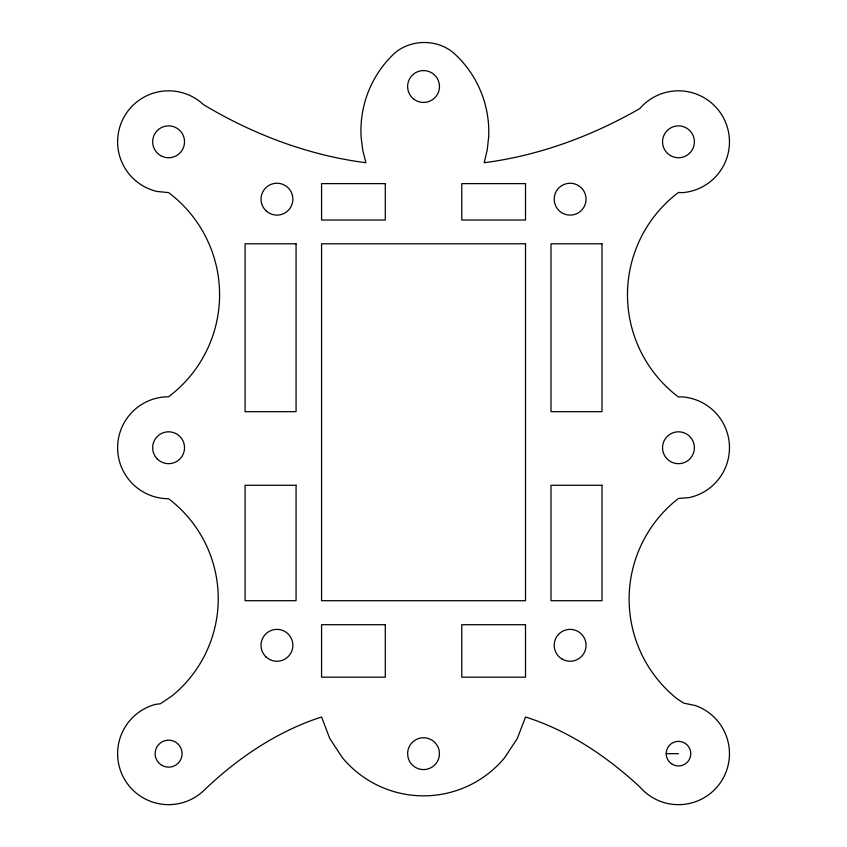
<?xml version="1.0" encoding="UTF-8"?>
<svg xmlns="http://www.w3.org/2000/svg" width="847" height="847" viewBox="0 0 847 847"><rect width="100%" height="100%" fill="white"/><g stroke="black" fill="none" stroke-linecap="round" stroke-linejoin="round"><path stroke-width="1.27" d="M666.176 753.661L678.468 753.661M488.645 137.172L487.205 150.088L484.188 162.73C539.073 155.604 591.947 136.081 639.824 108.554A50.989 50.989 0 0 1 723.994 118.845A50.989 50.989 0 0 1 682.28 192.661L678.468 192.449A128.109 128.109 0 0 0 678.468 397.031L681.189 396.82A50.989 50.989 0 0 1 689.024 497.623L678.468 498.438A127.463 127.463 0 0 0 676.806 698.563L683.656 703.116L695.239 705.509A50.989 50.989 0 0 1 720.649 782.321A50.989 50.989 0 0 1 639.877 786.979C606.939 756.456 568.581 730.612 525.511 716.996L517.295 738.552L504.579 757.811A105.367 105.367 0 0 1 342.495 757.811L329.779 738.552L321.564 716.996C277.393 731.257 238.049 757.832 204.656 789.711A50.989 50.989 0 0 1 124.445 779.155A50.989 50.989 0 0 1 155.403 704.408L160.358 703.762L172.079 695.853A125.409 125.409 0 0 0 168.595 498.724A50.989 50.989 0 0 1 117.617 447.735A50.989 50.989 0 0 1 168.595 396.756A127.653 127.653 0 0 0 168.595 192.618L156.96 191.454A50.989 50.989 0 0 1 123.662 117.722A50.989 50.989 0 0 1 203.502 104.647C253.105 134.398 308.403 155.329 365.904 162.73L362.77 150.268L361.161 137.51A106.002 106.002 0 0 1 391.949 55.743C408.656 38.316 438.99 38.051 456.014 55.171A106.044 106.044 0 0 1 488.645 137.172M385.3 183.619L321.564 183.619L321.564 220.04L385.3 220.04L385.3 183.619M525.511 183.619L461.774 183.619L461.774 220.04L525.511 220.04L525.511 183.619M296.069 243.788L245.079 243.788L245.079 411.684L296.069 411.684L296.069 243.788M525.511 243.788L321.564 243.788L321.564 600.703L525.511 600.703L525.511 243.788M601.995 243.788L551.005 243.788L551.005 411.684L601.995 411.684L601.995 243.788M296.069 485.278L245.079 485.278L245.079 600.703L296.069 600.703L296.069 485.278M601.995 485.278L551.005 485.278L551.005 600.703L601.995 600.703L601.995 485.278M385.3 624.715L321.564 624.715L321.564 677.187L385.3 677.187L385.3 624.715M525.511 624.715L461.774 624.715L461.774 677.187L525.511 677.187L525.511 624.715M439.455 754.391L439.095 750.241A15.934 15.934 0 0 0 407.619 752.941L407.979 757.08A15.934 15.934 0 0 0 439.455 754.391M160.634 155.615A15.934 15.934 0 0 0 184.53 141.82A15.934 15.934 0 0 0 160.634 128.013A15.934 15.934 0 0 0 160.634 155.615M157.351 459.021A15.934 15.934 0 0 0 184 451.832A15.934 15.934 0 0 0 164.445 432.351A15.934 15.934 0 0 0 157.351 459.021M161.862 765.339A13.478 13.478 0 0 0 182.084 753.661A13.478 13.478 0 0 0 161.862 741.993A13.478 13.478 0 0 0 161.862 765.339M670.506 155.615A15.934 15.934 0 0 0 694.402 141.82A15.934 15.934 0 0 0 670.506 128.013A15.934 15.934 0 0 0 670.506 155.615M670.506 461.541A15.934 15.934 0 0 0 694.402 447.735A15.934 15.934 0 0 0 670.506 433.939A15.934 15.934 0 0 0 670.506 461.541M672.327 764.312A12.303 12.303 0 0 0 690.771 753.661A12.303 12.303 0 0 0 672.327 743.01A12.303 12.303 0 0 0 672.327 764.312M562.154 659.114A15.934 15.934 0 0 0 586.06 645.319A15.934 15.934 0 0 0 562.154 631.513A15.934 15.934 0 0 0 562.154 659.114M266.202 210.935A15.934 15.934 0 0 0 292.511 202.602A15.934 15.934 0 0 0 272.131 183.99A15.934 15.934 0 0 0 266.202 210.935M266.106 656.997A15.934 15.934 0 0 0 292.48 648.866A15.934 15.934 0 0 0 272.258 630.083A15.934 15.934 0 0 0 266.106 656.997M561.497 212.565A15.934 15.934 0 0 0 586.039 199.956A15.934 15.934 0 0 0 562.842 185.006A15.934 15.934 0 0 0 561.497 212.565M413.728 99.067A15.934 15.934 0 0 0 439.318 88.744A15.934 15.934 0 0 0 417.571 71.741A15.934 15.934 0 0 0 413.728 99.067"/></g></svg>
